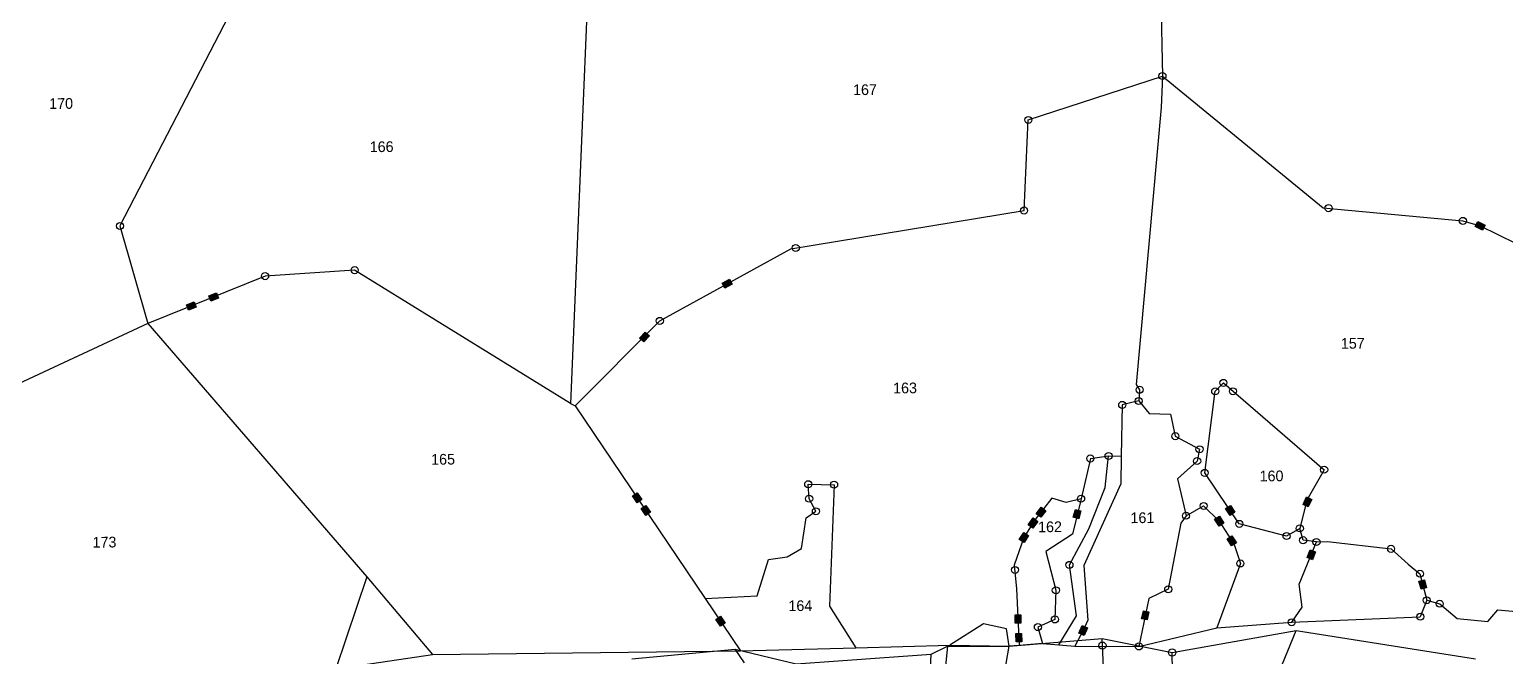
# Model space of a CAD drawing. Header units: metres. Extents: x 315549 to 321517, y 1890879 to 1895671.
# Drawn here: x 317196 to 318445, y 1893480 to 1894011 of the extents above; entities that cross this region are included whole.
import ezdxf

# ---------------------------------------------------------------- set-up
doc = ezdxf.new("R2010")
doc.units = ezdxf.units.M
doc.header["$MEASUREMENT"] = 0
for name, color, linetype in [('OFF', 1, 'Continuous'), ('POLY_PARCEL', 6, 'Continuous'), ('POLY_ROAD', 30, 'Continuous'), ('POLY_WATER', 4, 'Continuous'), ('TEXT_PARCEL', 7, 'Continuous')]:
    doc.layers.add(name, color=color, linetype=linetype)
doc.styles.add('TEXT_MAP', font='')
doc.styles.get('TEXT_MAP').set_extended_font_data('Kruti Dev 050')

msp = doc.modelspace()

# ---------------------------------------------------------------- hatches: boundary and pattern name
for points in [[(318425.8, 1893841.3), (318428, 1893845.7), (318421.7, 1893848.7), (318419.6, 1893844.4)], [(317790.6, 1893795.5), (317788.3, 1893799.8), (317782.2, 1893796.4), (317784.5, 1893792.1)], [(317337, 1893776.2), (317335.2, 1893780.7), (317328.7, 1893778.1), (317330.5, 1893773.6)], [(317355.9, 1893783.9), (317354.1, 1893788.4), (317347.6, 1893785.7), (317349.4, 1893781.3)], [(317712.3, 1893750), (317715.8, 1893746.7), (317720.6, 1893751.8), (317717.1, 1893755.1)], [(317710.2, 1893610.5), (317714.2, 1893613.2), (317710.3, 1893619), (317706.3, 1893616.3)], [(318281.2, 1893613.3), (318276.8, 1893615.4), (318273.8, 1893609), (318278.2, 1893607)], [(317717.5, 1893599.7), (317721.6, 1893602.4), (317717.6, 1893608.2), (317713.6, 1893605.5)], [(318056.1, 1893603.7), (318052.2, 1893606.7), (318047.9, 1893601.1), (318051.8, 1893598.2)], [(318079.3, 1893598.2), (318084, 1893596.9), (318085.8, 1893603.7), (318081.1, 1893604.9)], [(318212.3, 1893608.2), (318208.3, 1893605.5), (318212.2, 1893599.7), (318216.2, 1893602.4)], [(318049.4, 1893594.7), (318045.5, 1893597.6), (318041.3, 1893591.9), (318045.2, 1893589.1)], [(318202.7, 1893590.6), (318206.8, 1893593.2), (318203, 1893599.1), (318198.9, 1893596.5)], [(318041.4, 1893582.7), (318037.4, 1893585.3), (318033.6, 1893579.4), (318037.7, 1893576.8)], [(318213.6, 1893582.6), (318209.6, 1893580), (318213.4, 1893574.1), (318217.4, 1893576.7)], [(318284.3, 1893568.8), (318279.8, 1893570.6), (318277.2, 1893564.2), (318281.7, 1893562.3)], [(318373.7, 1893537.2), (318378.3, 1893538.4), (318376.6, 1893545.2), (318371.9, 1893544)], [(317780.8, 1893505.9), (317784.8, 1893508.6), (317780.9, 1893514.4), (317776.9, 1893511.7)], [(318034.9, 1893515.6), (318030.1, 1893515.5), (318030.2, 1893508.5), (318035, 1893508.6)], [(318137.2, 1893512.3), (318142, 1893511.3), (318143.4, 1893518.2), (318138.7, 1893519.1)], [(318091.3, 1893504.5), (318086.9, 1893506.5), (318084, 1893500.1), (318088.5, 1893498.1)], [(318030.9, 1893492.7), (318035.8, 1893492.8), (318035.6, 1893499.8), (318030.8, 1893499.7)]]:
    msp.add_hatch(color=256).paths.add_polyline_path(points)

# ---------------------------------------------------------------- linework, layer by layer
for p, q in [((318419.6, 1893844.4), (318421.7, 1893848.7)), ((318425.8, 1893841.3), (318419.6, 1893844.4)), ((318421.7, 1893848.7), (318428, 1893845.7)), ((318428, 1893845.7), (318425.8, 1893841.3)), ((317782.2, 1893796.4), (317788.3, 1893799.8)), ((317784.5, 1893792.1), (317782.2, 1893796.4)), ((317790.6, 1893795.5), (317784.5, 1893792.1)), ((317788.3, 1893799.8), (317790.6, 1893795.5)), ((317328.7, 1893778.1), (317335.2, 1893780.7)), ((317330.5, 1893773.6), (317328.7, 1893778.1)), ((317337, 1893776.2), (317330.5, 1893773.6)), ((317335.2, 1893780.7), (317337, 1893776.2)), ((317347.6, 1893785.7), (317354.1, 1893788.4)), ((317349.4, 1893781.3), (317347.6, 1893785.7)), ((317355.9, 1893783.9), (317349.4, 1893781.3)), ((317354.1, 1893788.4), (317355.9, 1893783.9)), ((317712.3, 1893750), (317717.1, 1893755.1)), ((317720.6, 1893751.8), (317715.8, 1893746.7)), ((317717.1, 1893755.1), (317720.6, 1893751.8)), ((317715.8, 1893746.7), (317712.3, 1893750)), ((317706.3, 1893616.3), (317710.3, 1893619)), ((317710.2, 1893610.5), (317706.3, 1893616.3)), ((317710.3, 1893619), (317714.2, 1893613.2)), ((318273.8, 1893609), (318276.8, 1893615.4)), ((318276.8, 1893615.4), (318281.2, 1893613.3)), ((317714.2, 1893613.2), (317710.2, 1893610.5)), ((317713.6, 1893605.5), (317717.6, 1893608.2)), ((317717.5, 1893599.7), (317713.6, 1893605.5)), ((317721.6, 1893602.4), (317717.5, 1893599.7)), ((317717.6, 1893608.2), (317721.6, 1893602.4)), ((318047.9, 1893601.1), (318052.2, 1893606.7)), ((318056.1, 1893603.7), (318051.8, 1893598.2)), ((318052.2, 1893606.7), (318056.1, 1893603.7)), ((318079.3, 1893598.2), (318081.1, 1893604.9)), ((318081.1, 1893604.9), (318085.8, 1893603.7)), ((318085.8, 1893603.7), (318084, 1893596.9)), ((318208.3, 1893605.5), (318212.3, 1893608.2)), ((318212.2, 1893599.7), (318208.3, 1893605.5)), ((318216.2, 1893602.4), (318212.2, 1893599.7)), ((318212.3, 1893608.2), (318216.2, 1893602.4)), ((318278.2, 1893607), (318273.8, 1893609)), ((318281.2, 1893613.3), (318278.2, 1893607)), ((318041.3, 1893591.9), (318045.5, 1893597.6)), ((318045.2, 1893589.1), (318041.3, 1893591.9)), ((318049.4, 1893594.7), (318045.2, 1893589.1)), ((318045.5, 1893597.6), (318049.4, 1893594.7)), ((318051.8, 1893598.2), (318047.9, 1893601.1)), ((318084, 1893596.9), (318079.3, 1893598.2)), ((318198.9, 1893596.5), (318203, 1893599.1)), ((318202.7, 1893590.6), (318198.9, 1893596.5)), ((318206.8, 1893593.2), (318202.7, 1893590.6)), ((318203, 1893599.1), (318206.8, 1893593.2)), ((318033.6, 1893579.4), (318037.4, 1893585.3)), ((318037.7, 1893576.8), (318033.6, 1893579.4)), ((318037.4, 1893585.3), (318041.4, 1893582.7)), ((318041.4, 1893582.7), (318037.7, 1893576.8)), ((318209.6, 1893580), (318213.6, 1893582.6)), ((318213.4, 1893574.1), (318209.6, 1893580)), ((318217.4, 1893576.7), (318213.4, 1893574.1)), ((318213.6, 1893582.6), (318217.4, 1893576.7)), ((318277.2, 1893564.2), (318279.8, 1893570.6)), ((318281.7, 1893562.3), (318277.2, 1893564.2)), ((318279.8, 1893570.6), (318284.3, 1893568.8)), ((318284.3, 1893568.8), (318281.7, 1893562.3)), ((318371.9, 1893544), (318376.6, 1893545.2)), ((318373.7, 1893537.2), (318371.9, 1893544)), ((318376.6, 1893545.2), (318378.3, 1893538.4)), ((318378.3, 1893538.4), (318373.7, 1893537.2)), ((317776.9, 1893511.7), (317780.9, 1893514.4)), ((317780.9, 1893514.4), (317784.8, 1893508.6)), ((318030.1, 1893515.5), (318034.9, 1893515.6)), ((318030.2, 1893508.5), (318030.1, 1893515.5)), ((318034.9, 1893515.6), (318035, 1893508.6)), ((318137.2, 1893512.3), (318138.7, 1893519.1)), ((318138.7, 1893519.1), (318143.4, 1893518.2)), ((318143.4, 1893518.2), (318142, 1893511.3)), ((317780.8, 1893505.9), (317776.9, 1893511.7)), ((317784.8, 1893508.6), (317780.8, 1893505.9)), ((318035, 1893508.6), (318030.2, 1893508.5)), ((318084, 1893500.1), (318086.9, 1893506.5)), ((318086.9, 1893506.5), (318091.3, 1893504.5)), ((318091.3, 1893504.5), (318088.5, 1893498.1)), ((318142, 1893511.3), (318137.2, 1893512.3)), ((318030.8, 1893499.7), (318035.6, 1893499.8)), ((318030.9, 1893492.7), (318030.8, 1893499.7)), ((318035.8, 1893492.8), (318030.9, 1893492.7)), ((318035.6, 1893499.8), (318035.8, 1893492.8)), ((318088.5, 1893498.1), (318084, 1893500.1))]:
    msp.add_line(p, q)
for centre, radius in [((318154.8, 1893971.9), 2.99), ((318041.3, 1893934.7), 2.99), ((318037.7, 1893858), 2.99), ((318295.4, 1893860), 2.99), ((318409.1, 1893849.2), 2.99), ((317272.5, 1893844.9), 2.99), ((317844.5, 1893826.3), 2.99), ((317395.3, 1893802.4), 2.99), ((317471.1, 1893807.5), 2.99), ((317729.4, 1893764.5), 2.99), ((318206.4, 1893712), 2.99), ((318135.5, 1893706.2), 2.99), ((318199.5, 1893704.9), 2.99), ((318214.5, 1893704.9), 2.99), ((318120.8, 1893693.4), 2.99), ((318134.7, 1893696.7), 2.99), ((318165.7, 1893666.9), 2.99), ((318109.2, 1893650.1), 2.99), ((318186.2, 1893655.8), 2.99), ((318093.8, 1893648), 2.99), ((318184.2, 1893645.8), 2.99), ((318190.6, 1893635.8), 2.99), ((318291.7, 1893638.5), 2.99), ((317855, 1893626.2), 2.99), ((317876.9, 1893625.8), 2.99), ((317855.8, 1893613.9), 2.99), ((318086, 1893613.9), 2.99), ((317861.5, 1893603.3), 2.99), ((318174.8, 1893599.5), 2.99), ((318189.7, 1893607.8), 2.99), ((318219.9, 1893592.6), 2.99), ((318271.1, 1893588.8), 2.99), ((318259.9, 1893582.3), 2.99), ((318273.9, 1893578.8), 2.99), ((318285.2, 1893577.3), 2.99), ((318348.3, 1893571.5), 2.99), ((318030, 1893553.6), 2.99), ((318076.1, 1893557.9), 2.99), ((318220.8, 1893559.1), 2.99), ((318372.8, 1893550.4), 2.99), ((318064.6, 1893536.4), 2.99), ((318159.7, 1893537.2), 2.99), ((318378.5, 1893527.9), 2.99), ((318389.5, 1893525), 2.99), ((318063.8, 1893511.7), 2.99), ((318373.1, 1893514), 2.99), ((318049.4, 1893505.2), 2.99), ((318264.2, 1893509.3), 2.99), ((318104, 1893489.5), 3.07), ((318134.9, 1893488.8), 2.99), ((318163.1, 1893483.7), 3.07)]:
    msp.add_circle(centre, radius)
at = {"layer": 'OFF'}
for p, q in [((318093.8, 1893648), (318109.2, 1893650.1)), ((318109.2, 1893650.1), (318119.9, 1893650)), ((318264.2, 1893509.3), (318373.1, 1893514)), ((318134.9, 1893488.8), (318200.9, 1893504.5)), ((318163.1, 1893483.7), (318267.9, 1893502.2)), ((318200.9, 1893504.5), (318264.2, 1893509.3)), ((318267.9, 1893502.2), (318419.9, 1893478.4)), ((317895.2, 1893487.6), (317974.9, 1893489.8)), ((317959, 1893482.4), (317972.9, 1893489.1)), ((317972.9, 1893489.1), (318025.1, 1893489)), ((317974.9, 1893489.8), (318025.1, 1893489)), ((318025.1, 1893489), (318103.7, 1893495.4)), ((318053.2, 1893491.4), (318067.1, 1893490.2)), ((318067.1, 1893490.2), (318080.8, 1893489)), ((318080.8, 1893489), (318134.9, 1893488.8)), ((318103.7, 1893495.4), (318163.1, 1893483.7)), ((317455.3, 1893469.9), (317537.1, 1893481.9)), ((317537.1, 1893481.9), (317797.8, 1893485)), ((317705.8, 1893478.4), (317793.1, 1893486.6)), ((317793.1, 1893486.6), (317844.9, 1893474.2)), ((317797.8, 1893485), (317895.2, 1893487.6)), ((317844.9, 1893474.2), (317959, 1893482.4))]:
    msp.add_line(p, q, dxfattribs=at)
at = {"layer": 'POLY_PARCEL'}
for p, q in [((318151.7, 1894127.3), (318154.8, 1893971.9)), ((317379.4, 1894051.6), (317272.5, 1893844.9)), ((317669.3, 1894062), (317653.9, 1893694.7)), ((318041.3, 1893934.7), (318154.8, 1893971.9)), ((318154.8, 1893971.9), (318153.8, 1893945.1)), ((318154.8, 1893971.9), (318291, 1893860.4)), ((318153.8, 1893945.1), (318132.7, 1893710.7)), ((318037.7, 1893858), (318041.3, 1893934.7)), ((317840.2, 1893825.6), (318037.7, 1893858)), ((318291, 1893860.4), (318409.1, 1893849.2)), ((317272.5, 1893844.9), (317296.2, 1893762.3)), ((318409.1, 1893849.2), (318423.8, 1893845)), ((318423.8, 1893845), (318468.6, 1893822.9)), ((317729.4, 1893764.5), (317840.2, 1893825.6)), ((317395.3, 1893802.4), (317296.2, 1893762.3)), ((317471.1, 1893807.5), (317395.3, 1893802.4)), ((317653.9, 1893694.7), (317471.1, 1893807.5)), ((317657.8, 1893692.7), (317729.4, 1893764.5)), ((317296.2, 1893762.3), (317174, 1893705.2)), ((317296.2, 1893762.3), (317481.3, 1893547.9)), ((318132.7, 1893710.7), (318135.5, 1893706.2)), ((318135.5, 1893706.2), (318134.7, 1893696.7)), ((318190.6, 1893635.8), (318199.5, 1893704.9)), ((318199.5, 1893704.9), (318206.4, 1893712)), ((318206.4, 1893712), (318291.7, 1893638.5)), ((317653.9, 1893694.7), (317657.8, 1893692.7)), ((317657.8, 1893692.7), (317767.7, 1893529.5)), ((318120.8, 1893693.4), (318119.9, 1893650)), ((318134.7, 1893696.7), (318120.8, 1893693.4)), ((318134.7, 1893696.7), (318143.6, 1893686.2)), ((318143.6, 1893686.2), (318161.6, 1893685.4)), ((318161.6, 1893685.4), (318165.7, 1893666.9)), ((318165.7, 1893666.9), (318186.2, 1893655.8)), ((318186.2, 1893655.8), (318184.2, 1893645.8)), ((318093.8, 1893648), (318086, 1893613.9)), ((318184.2, 1893645.8), (318167.6, 1893630.7)), ((317855.8, 1893613.9), (317855, 1893626.2)), ((317855, 1893626.2), (317876.9, 1893625.8)), ((318167.6, 1893630.7), (318174.8, 1893599.5)), ((318219.9, 1893592.6), (318190.6, 1893635.8)), ((318291.7, 1893638.5), (318276.9, 1893612.8)), ((317861.5, 1893603.3), (317855.8, 1893613.9)), ((317876.9, 1893625.8), (317873, 1893522.8)), ((318061.2, 1893614.4), (318047.2, 1893596.2)), ((318073.3, 1893610.6), (318061.2, 1893614.4)), ((318086, 1893613.9), (318073.3, 1893610.6)), ((318086, 1893613.9), (318078.6, 1893584)), ((317853.2, 1893597.6), (317861.5, 1893603.3)), ((318174.8, 1893599.5), (318189.7, 1893607.8)), ((318189.7, 1893607.8), (318202.9, 1893594.8)), ((318276.9, 1893612.8), (318271.1, 1893588.8)), ((317849.2, 1893571.7), (317853.2, 1893597.6)), ((318047.2, 1893596.2), (318037.5, 1893581)), ((318170.3, 1893593.1), (318159.7, 1893537.2)), ((318174.8, 1893599.5), (318170.3, 1893593.1)), ((318202.9, 1893594.8), (318215.5, 1893575.2)), ((318259.9, 1893582.3), (318219.9, 1893592.6)), ((318271.1, 1893588.8), (318259.9, 1893582.3)), ((318273.9, 1893578.8), (318271.1, 1893588.8)), ((318037.5, 1893581), (318029.3, 1893557.7)), ((318078.6, 1893584), (318056, 1893569.3)), ((318270.6, 1893541.6), (318285.2, 1893577.3)), ((318285.2, 1893577.3), (318273.9, 1893578.8)), ((318285.2, 1893577.3), (318294.6, 1893577.7)), ((318294.6, 1893577.7), (318348.3, 1893571.5)), ((317821.3, 1893562.4), (317837.3, 1893564.6)), ((317837.3, 1893564.6), (317849.2, 1893571.7)), ((318056, 1893569.3), (318064.6, 1893536.4)), ((318215.5, 1893575.2), (318220.8, 1893559.1)), ((318348.3, 1893571.5), (318362.7, 1893558.6)), ((317811.7, 1893531.7), (317821.3, 1893562.4)), ((318029.3, 1893557.7), (318031.4, 1893537.6)), ((318220.8, 1893559.1), (318200.9, 1893504.5)), ((318362.7, 1893558.6), (318372.8, 1893550.4)), ((317481.3, 1893547.9), (317455.3, 1893469.9)), ((317481.3, 1893547.9), (317537.1, 1893481.9)), ((318273.2, 1893522.2), (318270.6, 1893541.6)), ((318372.8, 1893550.4), (318378.5, 1893527.9)), ((317767.7, 1893529.5), (317811.7, 1893531.7)), ((317767.7, 1893529.5), (317797.8, 1893485)), ((318031.4, 1893537.6), (318033.6, 1893489.7)), ((318064.6, 1893536.4), (318063.8, 1893511.7)), ((318143.3, 1893529.5), (318134.9, 1893488.8)), ((318159.7, 1893537.2), (318143.3, 1893529.5)), ((318378.5, 1893527.9), (318373.1, 1893514)), ((318378.5, 1893527.9), (318389.5, 1893525)), ((317873, 1893522.8), (317895.2, 1893487.6)), ((318264.2, 1893509.3), (318273.2, 1893522.2)), ((318389.5, 1893525), (318404.2, 1893512.4)), ((318430.1, 1893509.9), (318438.6, 1893519.7)), ((318438.6, 1893519.7), (318457.4, 1893518.1)), ((318003.3, 1893508), (317974.9, 1893489.8)), ((318022.8, 1893503.6), (318003.3, 1893508)), ((318025.1, 1893489), (318022.8, 1893503.6)), ((318063.8, 1893511.7), (318049.4, 1893505.2)), ((318049.4, 1893505.2), (318053.2, 1893491.4)), ((318254, 1893467.8), (318267.9, 1893502.2)), ((318404.2, 1893512.4), (318430.1, 1893509.9)), ((318019.9, 1893459.6), (318025.1, 1893489)), ((318033.6, 1893489.7), (318025.1, 1893489)), ((318053.2, 1893491.4), (318033.6, 1893489.7)), ((318107.2, 1893427.7), (318103.7, 1893495.4)), ((318163.7, 1893442.6), (318163.1, 1893483.7))]:
    msp.add_line(p, q, dxfattribs=at)
at = {"layer": 'POLY_ROAD'}
for p, q in [((318106.3, 1893623.4), (318109.2, 1893650.1)), ((318119.9, 1893650), (318119.5, 1893626.6)), ((318119.5, 1893626.6), (318088.2, 1893557.5)), ((318092.4, 1893588.5), (318106.3, 1893623.4)), ((318076.1, 1893557.9), (318092.4, 1893588.5)), ((318082, 1893514.7), (318076.1, 1893557.9)), ((318088.2, 1893557.5), (318091.7, 1893511.2)), ((318067.1, 1893490.2), (318082, 1893514.7)), ((318087.7, 1893502.3), (318080.8, 1893489)), ((318091.7, 1893511.2), (318087.7, 1893502.3))]:
    msp.add_line(p, q, dxfattribs=at)
at = {"layer": 'POLY_WATER'}
for p, q in [((317972.9, 1893489.1), (317967.3, 1893434)), ((317801, 1893474.8), (317793.1, 1893486.6)), ((317956.9, 1893436), (317959, 1893482.4))]:
    msp.add_line(p, q, dxfattribs=at)

# ---------------------------------------------------------------- texts
at = {"layer": 'TEXT_PARCEL', "style": 'TEXT_MAP'}
for s, p in [('167', (317893, 1893955.7)), ('170', (317212.6, 1893944)), ('166', (317483.9, 1893907.4)), ('157', (318305.9, 1893740.9)), ('163', (317926.9, 1893703.1)), ('165', (317535.9, 1893642.7)), ('160', (318237.1, 1893628.6)), ('161', (318127.8, 1893593.2)), ('162', (318049.6, 1893585.5)), ('173', (317249.3, 1893572.5)), ('164', (317838.3, 1893518.7))]:
    msp.add_text(s, height=9.05, rotation=0.5124, dxfattribs=at).set_placement(p)

doc.saveas('drawing.dxf')
